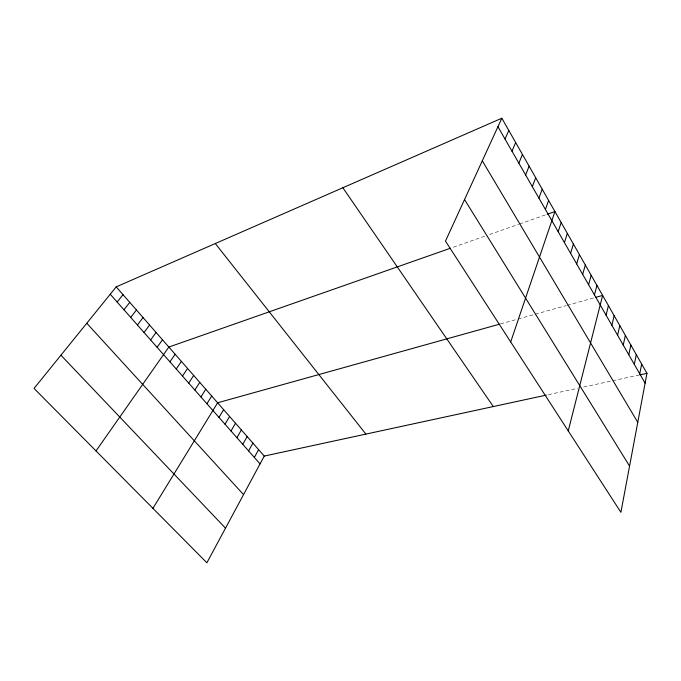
<?xml version="1.0" encoding="UTF-8"?>
<svg xmlns="http://www.w3.org/2000/svg" width="681" height="681" viewBox="0 0 681 681"><rect width="100%" height="100%" fill="white"/><g stroke="black" fill="none" stroke-linecap="round" stroke-linejoin="round"><path stroke-width="0.51" stroke-dasharray="3.4 2.55" d="M453.35 247.22L484.863 236.162M489.596 234.502L518.692 224.287M519.62 223.964L546.196 214.634M500.501 323.909L517.143 319.27M518.139 318.989L534.21 314.511M535.223 314.222L566.26 305.573M567.247 305.292L594.036 297.827M548.358 394.657L577.709 388.315M583.702 387.012L638.88 375.086"/><path stroke-width="1.02" d="M646.95 373.341L620.902 512.325L445.476 241.1L501.837 118.213L646.95 373.341L639.893 374.873M639.748 373.835L641.655 364.029M634.317 364.369L636.292 354.605M628.81 354.784L630.861 345.054M623.243 345.071L625.354 335.384M617.599 335.239L619.787 325.586M611.878 325.271L614.143 315.661M606.09 315.175L608.422 305.616M568.252 430.928L602.634 295.426L595.952 297.291M594.445 294.89L596.939 285.416M588.597 284.701L591.168 275.277M582.672 274.375L585.328 265.003M576.671 263.922L579.403 254.592M570.593 253.323L573.411 244.053M564.43 242.581L567.333 233.37M558.182 231.693L561.178 222.542M510.69 341.93L554.938 211.57L547.166 214.294M545.43 209.476L548.614 200.452M538.926 198.145L542.204 189.182M532.329 186.645L535.7 177.758M525.647 174.991L529.12 166.181M518.862 163.176L522.438 154.434M511.984 151.191L515.67 142.533M505.013 139.035L508.801 130.454M546.281 395.108L264.245 456.074L206.896 562.787L34.05 388.425L116.196 286.88L501.837 118.213M254.345 457.436L258.61 449.63M248.591 450.916L252.915 443.127M242.776 444.335L247.169 436.555M236.911 437.696L241.372 429.932M230.995 430.996L235.515 423.241M225.019 424.229L229.608 416.491M218.993 417.393L223.64 409.673M152.919 508.341L217.622 402.786L499.539 324.173M206.93 403.739L211.723 396.053M200.912 396.921L205.773 389.243M194.826 390.034L199.763 382.381M188.697 383.08L193.693 375.444M182.499 376.065L187.573 368.447M176.243 368.983L181.393 361.381M169.927 361.832L175.153 354.256M96.012 450.924L168.854 347.055L450.439 248.242M157.115 347.319L162.487 339.785M150.612 339.955L156.068 332.447M144.049 332.524L149.582 325.041M137.426 325.016L143.036 317.559M130.726 317.44L136.43 310M123.968 309.778L129.748 302.373M117.141 302.049L123.006 294.669M60.924 355.21L225.505 528.167M86.768 323.254L243.543 494.602M110.245 294.235L260.048 463.897M116.196 286.88L264.245 456.074M215.307 243.534L365.893 434.103M342.858 187.743L493.308 406.557M464.536 199.533L629.567 466.085M482.293 160.827L637.774 422.331M497.939 126.709L645.103 383.182"/></g></svg>
